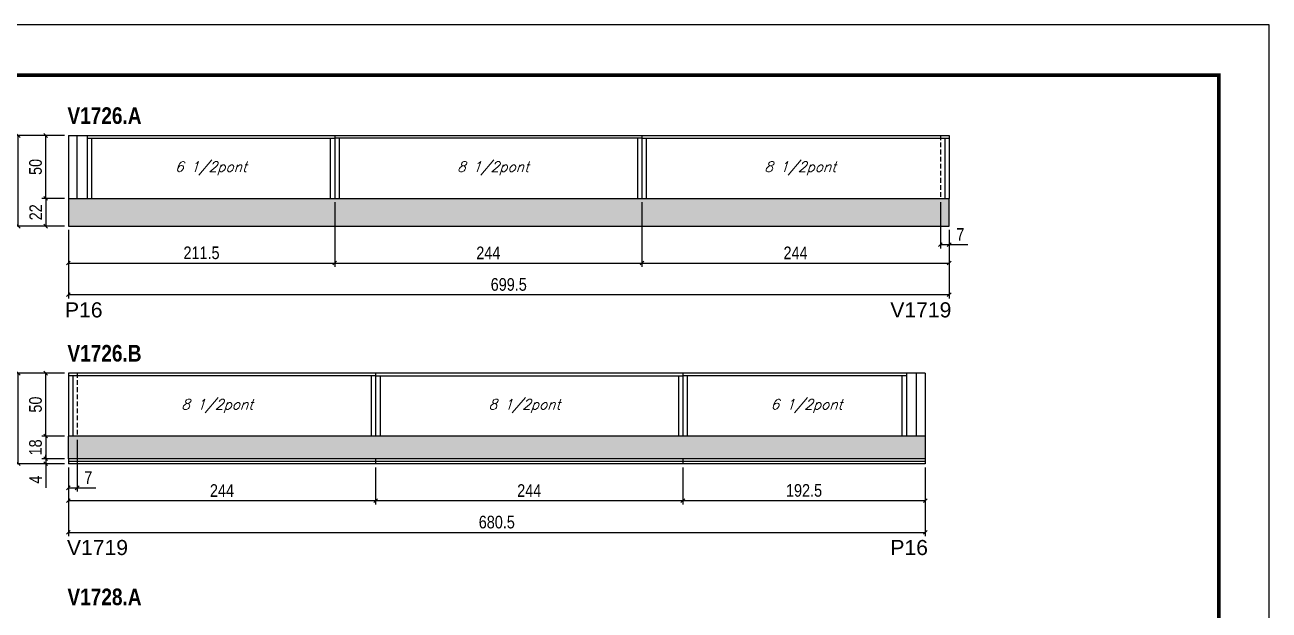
# Model space of a CAD drawing. Extents: x 3309 to 10008, y -2522 to 14608.
# Drawn here: x 5405 to 6393, y 8400 to 8865 of the extents above; entities that cross this region are included whole.
import ezdxf

# ---------------------------------------------------------------- set-up
doc = ezdxf.new("R2010")
doc.units = 0
doc.linetypes.add('DASHED', pattern=[0.75, 0.5, -0.25])
doc.linetypes.add('HIDDEN', pattern=[0.375, 0.25, -0.125])
for name, color, linetype in [('5', 5, 'Continuous'), ('COTA', 241, 'Continuous'), ('NOMENCLATURA', 7, 'Continuous'), ('Painéis', 200, 'Continuous'), ('SARR_2.2x7', 40, 'Continuous'), ('SARR_3.5x7', 81, 'Continuous'), ('SARR_EDITAR', 141, 'Continuous'), ('texto', 7, 'Continuous')]:
    doc.layers.add(name, color=color, linetype=linetype)
doc.layers.add('Folhas', color=255, linetype='Continuous', lineweight=9)
doc.layers.add('SARRAFO DE PRESSAO', color=251, linetype='DASHED', lineweight=9)
doc.layers.add('Laje_Perimetro', color=7, linetype='Continuous', plot=False)
doc.styles.add('COTA TECNICA', font='techl___.ttf', dxfattribs={"height": 10})
doc.styles.add('Romans', font='romans.shx')
doc.styles.get("Standard").update_dxf_attribs({"font": 'arial.ttf'})
doc.styles.add('TECNICA', font='techb___.ttf', dxfattribs={"height": 10})
doc.dimstyles.new('PAINEL', dxfattribs={"dimtxt": 10, "dimasz": 3, "dimexe": 3, "dimexo": 3, "dimgap": 3, "dimtad": 1, "dimdec": 1, "dimzin": 12, "dimdsep": 46, "dimtxsty": 'COTA TECNICA', "dimblk1": 'OBLIQUE', "dimblk2": 'OBLIQUE', "dimsah": 1, "dimcen": 0.9, "dimclrd": 4, "dimclre": 4, "dimclrt": 240, "dimadec": 1, "dimazin": 3, "dimtfac": 1, "dimtdec": 1, "dimtmove": 0, "dimatfit": 3, "dimfxl": 1, "dimtolj": 1, "dimtzin": 12, "dimarcsym": 0})

# ---------------------------------------------------------------- blocks, each defined once
blk = doc.blocks.new('9999999999')
at = {"layer": 'Folhas'}
blk.add_lwpolyline([(98138.98, 34190.21), (99623.98, 34190.21), (99623.98, 35240.21), (98138.98, 35240.21)], close=True, dxfattribs=at)
at = {"layer": 'Folhas', "color": 30, "const_width": 3}
blk.add_lwpolyline([(98213.98, 34230.21), (99583.98, 34230.21), (99583.98, 35200.21), (98213.98, 35200.21)], close=True, dxfattribs=at)
blk = doc.blocks.new('_Oblique')
at = {"color": 0, "linetype": 'ByBlock', "lineweight": -2}
blk.add_line((-0.5, -0.5), (0.5, 0.5), dxfattribs=at)
blk = doc.blocks.new('*D3209')
at = {"layer": 'COTA', "color": 4, "lineweight": -2, "transparency": 16777216}
for p, q in [((5436.28, 8777.1), (5418.33, 8777.1)), ((5421.33, 8727.1), (5421.33, 8777.1)), ((5436.28, 8727.1), (5418.33, 8727.1))]:
    blk.add_line(p, q, dxfattribs=at)
at = {"layer": 'Defpoints', "color": 0, "transparency": 16777216}
for p in [(5421.33, 8777.1), (5439.28, 8777.1), (5439.28, 8727.1)]:
    blk.add_point(p, dxfattribs=at)
at = {"layer": 'COTA', "color": 4, "lineweight": -2, "transparency": 16777216, "xscale": 3, "yscale": 3, "zscale": 3}
for p, rotation in [((5421.33, 8777.1), 90), ((5421.33, 8727.1), 270)]:
    blk.add_blockref('_Oblique', p, dxfattribs=dict(at, rotation=rotation))
at = {"layer": 'COTA', "color": 240, "transparency": 16777216, "insert": (5413.22, 8752.1), "char_height": 10, "attachment_point": 5, "rotation": 90, "style": 'COTA TECNICA'}
blk.add_mtext('\\A1;50', dxfattribs=at)
blk = doc.blocks.new('*D3212')
at = {"layer": 'COTA', "color": 4, "lineweight": -2, "transparency": 16777216}
for p, q in [((5439.28, 8702.1), (5439.28, 8647.57)), ((6138.78, 8702.1), (6138.78, 8647.57)), ((6138.78, 8650.57), (5439.28, 8650.57))]:
    blk.add_line(p, q, dxfattribs=at)
at = {"layer": 'Defpoints', "color": 0, "transparency": 16777216}
for p in [(5439.28, 8705.1), (6138.78, 8705.1), (5439.28, 8650.57)]:
    blk.add_point(p, dxfattribs=at)
at = {"layer": 'COTA', "color": 4, "lineweight": -2, "transparency": 16777216, "xscale": 3, "yscale": 3, "zscale": 3, "rotation": 180}
blk.add_blockref('_Oblique', (5439.28, 8650.57), dxfattribs=at)
at = {"layer": 'COTA', "color": 4, "lineweight": -2, "transparency": 16777216, "xscale": 3, "yscale": 3, "zscale": 3}
blk.add_blockref('_Oblique', (6138.78, 8650.57), dxfattribs=at)
at = {"layer": 'COTA', "color": 240, "transparency": 16777216, "insert": (5789.03, 8658.71), "char_height": 10, "attachment_point": 5, "style": 'COTA TECNICA'}
blk.add_mtext('\\A1;699.5', dxfattribs=at)
blk = doc.blocks.new('*D3213')
at = {"layer": 'COTA', "color": 4, "lineweight": -2, "transparency": 16777216}
for p, q in [((5650.78, 8724.1), (5650.78, 8672.74)), ((5439.28, 8702.1), (5439.28, 8672.74)), ((5439.28, 8675.74), (5650.78, 8675.74))]:
    blk.add_line(p, q, dxfattribs=at)
at = {"layer": 'Defpoints', "color": 0, "transparency": 16777216}
for p in [(5650.78, 8727.1), (5439.28, 8705.1), (5650.78, 8675.74)]:
    blk.add_point(p, dxfattribs=at)
at = {"layer": 'COTA', "color": 4, "lineweight": -2, "transparency": 16777216, "xscale": 3, "yscale": 3, "zscale": 3, "rotation": 180}
blk.add_blockref('_Oblique', (5439.28, 8675.74), dxfattribs=at)
at = {"layer": 'COTA', "color": 4, "lineweight": -2, "transparency": 16777216, "xscale": 3, "yscale": 3, "zscale": 3}
blk.add_blockref('_Oblique', (5650.78, 8675.74), dxfattribs=at)
at = {"layer": 'COTA', "color": 240, "transparency": 16777216, "insert": (5545.03, 8683.85), "char_height": 10, "attachment_point": 5, "style": 'COTA TECNICA'}
blk.add_mtext('\\A1;211.5', dxfattribs=at)
blk = doc.blocks.new('*D3214')
at = {"layer": 'COTA', "color": 4, "lineweight": -2, "transparency": 16777216}
for p, q in [((5650.78, 8724.1), (5650.78, 8672.74)), ((5894.78, 8724.1), (5894.78, 8672.74)), ((5650.78, 8675.74), (5894.78, 8675.74))]:
    blk.add_line(p, q, dxfattribs=at)
at = {"layer": 'Defpoints', "color": 0, "transparency": 16777216}
for p in [(5650.78, 8727.1), (5894.78, 8727.1), (5894.78, 8675.74)]:
    blk.add_point(p, dxfattribs=at)
at = {"layer": 'COTA', "color": 4, "lineweight": -2, "transparency": 16777216, "xscale": 3, "yscale": 3, "zscale": 3, "rotation": 180}
blk.add_blockref('_Oblique', (5650.78, 8675.74), dxfattribs=at)
at = {"layer": 'COTA', "color": 4, "lineweight": -2, "transparency": 16777216, "xscale": 3, "yscale": 3, "zscale": 3}
blk.add_blockref('_Oblique', (5894.78, 8675.74), dxfattribs=at)
at = {"layer": 'COTA', "color": 240, "transparency": 16777216, "insert": (5772.78, 8683.82), "char_height": 10, "attachment_point": 5, "style": 'COTA TECNICA'}
blk.add_mtext('\\A1;244', dxfattribs=at)
blk = doc.blocks.new('*D3215')
at = {"layer": 'COTA', "color": 4, "lineweight": -2, "transparency": 16777216}
for p, q in [((5894.78, 8724.1), (5894.78, 8672.74)), ((6138.78, 8702.1), (6138.78, 8672.74)), ((5894.78, 8675.74), (6138.78, 8675.74))]:
    blk.add_line(p, q, dxfattribs=at)
at = {"layer": 'Defpoints', "color": 0, "transparency": 16777216}
for p in [(5894.78, 8727.1), (6138.78, 8705.1), (6138.78, 8675.74)]:
    blk.add_point(p, dxfattribs=at)
at = {"layer": 'COTA', "color": 4, "lineweight": -2, "transparency": 16777216, "xscale": 3, "yscale": 3, "zscale": 3, "rotation": 180}
blk.add_blockref('_Oblique', (5894.78, 8675.74), dxfattribs=at)
at = {"layer": 'COTA', "color": 4, "lineweight": -2, "transparency": 16777216, "xscale": 3, "yscale": 3, "zscale": 3}
blk.add_blockref('_Oblique', (6138.78, 8675.74), dxfattribs=at)
at = {"layer": 'COTA', "color": 240, "transparency": 16777216, "insert": (6016.78, 8683.82), "char_height": 10, "attachment_point": 5, "style": 'COTA TECNICA'}
blk.add_mtext('\\A1;244', dxfattribs=at)
blk = doc.blocks.new('*D3216')
at = {"layer": 'COTA', "color": 4, "lineweight": -2, "transparency": 16777216}
for p, q in [((6131.78, 8724.1), (6131.78, 8687.4)), ((6138.78, 8702.1), (6138.78, 8687.4)), ((6131.78, 8690.4), (6138.78, 8690.4)), ((6138.78, 8690.4), (6153.51, 8690.4))]:
    blk.add_line(p, q, dxfattribs=at)
at = {"layer": 'Defpoints', "color": 0, "transparency": 16777216}
for p in [(6131.78, 8727.1), (6138.78, 8705.1), (6138.78, 8690.4)]:
    blk.add_point(p, dxfattribs=at)
at = {"layer": 'COTA', "color": 4, "lineweight": -2, "transparency": 16777216, "xscale": 3, "yscale": 3, "zscale": 3, "rotation": 180}
blk.add_blockref('_Oblique', (6131.78, 8690.4), dxfattribs=at)
at = {"layer": 'COTA', "color": 4, "lineweight": -2, "transparency": 16777216, "xscale": 3, "yscale": 3, "zscale": 3}
blk.add_blockref('_Oblique', (6138.78, 8690.4), dxfattribs=at)
at = {"layer": 'COTA', "color": 240, "transparency": 16777216, "insert": (6147.64, 8698.48), "char_height": 10, "attachment_point": 5, "style": 'COTA TECNICA'}
blk.add_mtext('\\A1;7', dxfattribs=at)
blk = doc.blocks.new('*D3223')
at = {"layer": 'COTA', "color": 4, "lineweight": -2, "transparency": 16777216}
for p, q in [((5439.28, 8513.3), (5439.28, 8458.76)), ((6119.78, 8513.3), (6119.78, 8458.76)), ((5439.28, 8461.76), (6119.78, 8461.76))]:
    blk.add_line(p, q, dxfattribs=at)
at = {"layer": 'Defpoints', "color": 0, "transparency": 16777216}
for p in [(5439.28, 8516.3), (6119.78, 8516.3), (6119.78, 8461.76)]:
    blk.add_point(p, dxfattribs=at)
at = {"layer": 'COTA', "color": 4, "lineweight": -2, "transparency": 16777216, "xscale": 3, "yscale": 3, "zscale": 3, "rotation": 180}
blk.add_blockref('_Oblique', (5439.28, 8461.76), dxfattribs=at)
at = {"layer": 'COTA', "color": 4, "lineweight": -2, "transparency": 16777216, "xscale": 3, "yscale": 3, "zscale": 3}
blk.add_blockref('_Oblique', (6119.78, 8461.76), dxfattribs=at)
at = {"layer": 'COTA', "color": 240, "transparency": 16777216, "insert": (5779.53, 8469.89), "char_height": 10, "attachment_point": 5, "style": 'COTA TECNICA'}
blk.add_mtext('\\A1;680.5', dxfattribs=at)
blk = doc.blocks.new('*D3218')
at = {"layer": 'COTA', "color": 4, "lineweight": -2, "transparency": 16777216}
for p, q in [((5927.28, 8513.3), (5927.28, 8483.93)), ((6119.78, 8513.3), (6119.78, 8483.93)), ((6119.78, 8486.93), (5927.28, 8486.93))]:
    blk.add_line(p, q, dxfattribs=at)
at = {"layer": 'Defpoints', "color": 0, "transparency": 16777216}
for p in [(5927.28, 8516.3), (6119.78, 8516.3), (5927.28, 8486.93)]:
    blk.add_point(p, dxfattribs=at)
at = {"layer": 'COTA', "color": 4, "lineweight": -2, "transparency": 16777216, "xscale": 3, "yscale": 3, "zscale": 3, "rotation": 180}
blk.add_blockref('_Oblique', (5927.28, 8486.93), dxfattribs=at)
at = {"layer": 'COTA', "color": 4, "lineweight": -2, "transparency": 16777216, "xscale": 3, "yscale": 3, "zscale": 3}
blk.add_blockref('_Oblique', (6119.78, 8486.93), dxfattribs=at)
at = {"layer": 'COTA', "color": 240, "transparency": 16777216, "insert": (6023.53, 8495.07), "char_height": 10, "attachment_point": 5, "style": 'COTA TECNICA'}
blk.add_mtext('\\A1;192.5', dxfattribs=at)
blk = doc.blocks.new('*D3219')
at = {"layer": 'COTA', "color": 4, "lineweight": -2, "transparency": 16777216}
for p, q in [((5683.28, 8513.3), (5683.28, 8483.93)), ((5927.28, 8513.3), (5927.28, 8483.93)), ((5927.28, 8486.93), (5683.28, 8486.93))]:
    blk.add_line(p, q, dxfattribs=at)
at = {"layer": 'Defpoints', "color": 0, "transparency": 16777216}
for p in [(5683.28, 8516.3), (5927.28, 8516.3), (5683.28, 8486.93)]:
    blk.add_point(p, dxfattribs=at)
at = {"layer": 'COTA', "color": 4, "lineweight": -2, "transparency": 16777216, "xscale": 3, "yscale": 3, "zscale": 3, "rotation": 180}
blk.add_blockref('_Oblique', (5683.28, 8486.93), dxfattribs=at)
at = {"layer": 'COTA', "color": 4, "lineweight": -2, "transparency": 16777216, "xscale": 3, "yscale": 3, "zscale": 3}
blk.add_blockref('_Oblique', (5927.28, 8486.93), dxfattribs=at)
at = {"layer": 'COTA', "color": 240, "transparency": 16777216, "insert": (5805.28, 8495.01), "char_height": 10, "attachment_point": 5, "style": 'COTA TECNICA'}
blk.add_mtext('\\A1;244', dxfattribs=at)
blk = doc.blocks.new('*D3220')
at = {"layer": 'COTA', "color": 4, "lineweight": -2, "transparency": 16777216}
for p, q in [((5439.28, 8513.3), (5439.28, 8483.93)), ((5683.28, 8513.3), (5683.28, 8483.93)), ((5683.28, 8486.93), (5439.28, 8486.93))]:
    blk.add_line(p, q, dxfattribs=at)
at = {"layer": 'Defpoints', "color": 0, "transparency": 16777216}
for p in [(5439.28, 8516.3), (5683.28, 8516.3), (5439.28, 8486.93)]:
    blk.add_point(p, dxfattribs=at)
at = {"layer": 'COTA', "color": 4, "lineweight": -2, "transparency": 16777216, "xscale": 3, "yscale": 3, "zscale": 3, "rotation": 180}
blk.add_blockref('_Oblique', (5439.28, 8486.93), dxfattribs=at)
at = {"layer": 'COTA', "color": 4, "lineweight": -2, "transparency": 16777216, "xscale": 3, "yscale": 3, "zscale": 3}
blk.add_blockref('_Oblique', (5683.28, 8486.93), dxfattribs=at)
at = {"layer": 'COTA', "color": 240, "transparency": 16777216, "insert": (5561.28, 8495.01), "char_height": 10, "attachment_point": 5, "style": 'COTA TECNICA'}
blk.add_mtext('\\A1;244', dxfattribs=at)
blk = doc.blocks.new('*D3221')
at = {"layer": 'COTA', "color": 4, "lineweight": -2, "transparency": 16777216}
for p, q in [((5446.28, 8535.3), (5446.28, 8494.21)), ((5439.28, 8513.3), (5439.28, 8494.21)), ((5439.28, 8497.21), (5446.28, 8497.21)), ((5446.28, 8497.21), (5461.01, 8497.21))]:
    blk.add_line(p, q, dxfattribs=at)
at = {"layer": 'Defpoints', "color": 0, "transparency": 16777216}
for p in [(5446.28, 8538.3), (5439.28, 8516.3), (5439.28, 8497.21)]:
    blk.add_point(p, dxfattribs=at)
at = {"layer": 'COTA', "color": 4, "lineweight": -2, "transparency": 16777216, "xscale": 3, "yscale": 3, "zscale": 3, "rotation": 180}
blk.add_blockref('_Oblique', (5439.28, 8497.21), dxfattribs=at)
at = {"layer": 'COTA', "color": 4, "lineweight": -2, "transparency": 16777216, "xscale": 3, "yscale": 3, "zscale": 3}
blk.add_blockref('_Oblique', (5446.28, 8497.21), dxfattribs=at)
at = {"layer": 'COTA', "color": 240, "transparency": 16777216, "insert": (5455.14, 8505.29), "char_height": 10, "attachment_point": 5, "style": 'COTA TECNICA'}
blk.add_mtext('\\A1;7', dxfattribs=at)
blk = doc.blocks.new('*D3224')
at = {"layer": 'COTA', "color": 4, "lineweight": -2, "transparency": 16777216}
for p, q in [((5436.28, 8727.1), (5418.33, 8727.1)), ((5421.33, 8727.1), (5421.33, 8705.1)), ((5436.28, 8705.1), (5418.33, 8705.1))]:
    blk.add_line(p, q, dxfattribs=at)
at = {"layer": 'Defpoints', "color": 0, "transparency": 16777216}
for p in [(5439.28, 8727.1), (5421.33, 8705.1), (5439.28, 8705.1)]:
    blk.add_point(p, dxfattribs=at)
at = {"layer": 'COTA', "color": 4, "lineweight": -2, "transparency": 16777216, "xscale": 3, "yscale": 3, "zscale": 3}
for p, rotation in [((5421.33, 8727.1), 90), ((5421.33, 8705.1), 270)]:
    blk.add_blockref('_Oblique', p, dxfattribs=dict(at, rotation=rotation))
at = {"layer": 'COTA', "color": 240, "transparency": 16777216, "insert": (5413.33, 8716.1), "char_height": 10, "attachment_point": 5, "rotation": 90, "style": 'COTA TECNICA'}
blk.add_mtext('\\A1;22', dxfattribs=at)
blk = doc.blocks.new('*D3225')
at = {"layer": 'COTA', "color": 4, "lineweight": -2, "transparency": 16777216}
for p, q in [((5436.28, 8777.1), (5396.42, 8777.1)), ((5399.42, 8705.1), (5399.42, 8777.1)), ((5436.28, 8705.1), (5396.42, 8705.1))]:
    blk.add_line(p, q, dxfattribs=at)
at = {"layer": 'Defpoints', "color": 0, "transparency": 16777216}
for p in [(5399.42, 8777.1), (5439.28, 8777.1), (5439.28, 8705.1)]:
    blk.add_point(p, dxfattribs=at)
at = {"layer": 'COTA', "color": 4, "lineweight": -2, "transparency": 16777216, "xscale": 3, "yscale": 3, "zscale": 3}
for p, rotation in [((5399.42, 8777.1), 90), ((5399.42, 8705.1), 270)]:
    blk.add_blockref('_Oblique', p, dxfattribs=dict(at, rotation=rotation))
at = {"layer": 'COTA', "color": 240, "transparency": 16777216, "insert": (5391.34, 8741.1), "char_height": 10, "attachment_point": 5, "rotation": 90, "style": 'COTA TECNICA'}
blk.add_mtext('\\A1;72', dxfattribs=at)
blk = doc.blocks.new('*D3228')
at = {"layer": 'COTA', "color": 4, "lineweight": -2, "transparency": 16777216}
for p, q in [((5436.28, 8588.3), (5418.33, 8588.3)), ((5421.33, 8538.3), (5421.33, 8588.3)), ((5436.28, 8538.3), (5418.33, 8538.3))]:
    blk.add_line(p, q, dxfattribs=at)
at = {"layer": 'Defpoints', "color": 0, "transparency": 16777216}
for p in [(5421.33, 8588.3), (5439.28, 8588.3), (5439.28, 8538.3)]:
    blk.add_point(p, dxfattribs=at)
at = {"layer": 'COTA', "color": 4, "lineweight": -2, "transparency": 16777216, "xscale": 3, "yscale": 3, "zscale": 3}
for p, rotation in [((5421.33, 8588.3), 90), ((5421.33, 8538.3), 270)]:
    blk.add_blockref('_Oblique', p, dxfattribs=dict(at, rotation=rotation))
at = {"layer": 'COTA', "color": 240, "transparency": 16777216, "insert": (5413.22, 8563.3), "char_height": 10, "attachment_point": 5, "rotation": 90, "style": 'COTA TECNICA'}
blk.add_mtext('\\A1;50', dxfattribs=at)
blk = doc.blocks.new('*D3226')
at = {"layer": 'COTA', "color": 4, "lineweight": -2, "transparency": 16777216}
for p, q in [((5436.28, 8538.3), (5418.33, 8538.3)), ((5421.33, 8538.3), (5421.33, 8520.3)), ((5436.28, 8520.3), (5418.33, 8520.3))]:
    blk.add_line(p, q, dxfattribs=at)
at = {"layer": 'Defpoints', "color": 0, "transparency": 16777216}
for p in [(5439.28, 8538.3), (5421.33, 8520.3), (5439.28, 8520.3)]:
    blk.add_point(p, dxfattribs=at)
at = {"layer": 'COTA', "color": 4, "lineweight": -2, "transparency": 16777216, "xscale": 3, "yscale": 3, "zscale": 3}
for p, rotation in [((5421.33, 8538.3), 90), ((5421.33, 8520.3), 270)]:
    blk.add_blockref('_Oblique', p, dxfattribs=dict(at, rotation=rotation))
at = {"layer": 'COTA', "color": 240, "transparency": 16777216, "insert": (5413.23, 8529.3), "char_height": 10, "attachment_point": 5, "rotation": 90, "style": 'COTA TECNICA'}
blk.add_mtext('\\A1;18', dxfattribs=at)
blk = doc.blocks.new('*D3227')
at = {"layer": 'COTA', "color": 4, "lineweight": -2, "transparency": 16777216}
for p, q in [((5436.28, 8588.3), (5396.42, 8588.3)), ((5399.42, 8516.3), (5399.42, 8588.3)), ((5436.28, 8516.3), (5396.42, 8516.3))]:
    blk.add_line(p, q, dxfattribs=at)
at = {"layer": 'Defpoints', "color": 0, "transparency": 16777216}
for p in [(5399.42, 8588.3), (5439.28, 8588.3), (5439.28, 8516.3)]:
    blk.add_point(p, dxfattribs=at)
at = {"layer": 'COTA', "color": 4, "lineweight": -2, "transparency": 16777216, "xscale": 3, "yscale": 3, "zscale": 3}
for p, rotation in [((5399.42, 8588.3), 90), ((5399.42, 8516.3), 270)]:
    blk.add_blockref('_Oblique', p, dxfattribs=dict(at, rotation=rotation))
at = {"layer": 'COTA', "color": 240, "transparency": 16777216, "insert": (5391.34, 8552.3), "char_height": 10, "attachment_point": 5, "rotation": 90, "style": 'COTA TECNICA'}
blk.add_mtext('\\A1;72', dxfattribs=at)
blk = doc.blocks.new('*D3229')
at = {"layer": 'COTA', "color": 4, "lineweight": -2, "transparency": 16777216}
for p, q in [((5436.28, 8520.3), (5418.33, 8520.3)), ((5421.33, 8520.3), (5421.33, 8523.3)), ((5421.33, 8520.3), (5421.33, 8516.3)), ((5436.28, 8516.3), (5418.33, 8516.3)), ((5421.33, 8516.3), (5421.33, 8497.06))]:
    blk.add_line(p, q, dxfattribs=at)
at = {"layer": 'Defpoints', "color": 0, "transparency": 16777216}
for p in [(5439.28, 8520.3), (5421.33, 8516.3), (5439.28, 8516.3)]:
    blk.add_point(p, dxfattribs=at)
at = {"layer": 'COTA', "color": 4, "lineweight": -2, "transparency": 16777216, "xscale": 3, "yscale": 3, "zscale": 3}
for p, rotation in [((5421.33, 8520.3), 270), ((5421.33, 8516.3), 90)]:
    blk.add_blockref('_Oblique', p, dxfattribs=dict(at, rotation=rotation))
at = {"layer": 'COTA', "color": 240, "transparency": 16777216, "insert": (5413.25, 8503.68), "char_height": 10, "attachment_point": 5, "rotation": 90, "style": 'COTA TECNICA'}
blk.add_mtext('\\A1;4', dxfattribs=at)

msp = doc.modelspace()

# ---------------------------------------------------------------- hatches: boundary and pattern name
at = {"layer": 'COTA'}
h = msp.add_hatch(dxfattribs=at)
h.set_pattern_fill('AR-CONC', color=256, scale=0.03)
h.paths.add_polyline_path([(5439.28, 8727.1), (5439.28, 8705.1), (6138.78, 8705.1), (6138.78, 8727.1)])
h = msp.add_hatch(dxfattribs=at)
h.set_pattern_fill('AR-CONC', color=256, scale=0.03)
h.paths.add_polyline_path([(5439.28, 8538.3), (5439.28, 8520.3), (6119.78, 8520.3), (6119.78, 8538.3)])

# ---------------------------------------------------------------- linework, layer by layer
for p, q in [((5439.28, 8727.1), (5439.28, 8705.1)), ((6138.78, 8705.1), (6138.78, 8727.1)), ((5439.28, 8705.1), (6138.78, 8705.1)), ((5439.28, 8520.3), (5439.28, 8538.3)), ((6119.78, 8538.3), (6119.78, 8520.3)), ((6119.78, 8520.3), (6119.78, 8516.3))]:
    msp.add_line(p, q, dxfattribs=at)
at = {"layer": 'Laje_Perimetro'}
msp.add_lwpolyline([(6392.87, 8864.98), (4907.87, 8864.98), (4907.87, 7814.98), (6392.87, 7814.98)], close=True, dxfattribs=at)
at = {"layer": 'Painéis', "linetype": 'ByBlock'}
for p, q in [((5439.28, 8777.1), (6138.78, 8777.1)), ((5439.28, 8777.1), (5439.28, 8727.1)), ((5650.78, 8777.1), (5650.78, 8727.1)), ((5894.78, 8777.1), (5894.78, 8727.1)), ((6138.78, 8777.1), (6138.78, 8727.1)), ((5439.28, 8727.1), (6138.78, 8727.1)), ((6119.78, 8588.3), (5439.28, 8588.3)), ((5439.28, 8588.3), (5439.28, 8538.3)), ((5683.28, 8588.3), (5683.28, 8538.3)), ((5927.28, 8588.3), (5927.28, 8538.3)), ((6119.78, 8588.3), (6119.78, 8538.3)), ((6119.78, 8538.3), (5439.28, 8538.3)), ((6119.78, 8520.3), (5439.28, 8520.3)), ((5439.28, 8520.3), (5439.28, 8516.3)), ((5683.28, 8520.3), (5683.28, 8516.3)), ((5927.28, 8520.3), (5927.28, 8516.3)), ((6119.78, 8516.3), (5439.28, 8516.3))]:
    msp.add_line(p, q, dxfattribs=at)
at = {"layer": 'SARR_2.2x7', "linetype": 'Continuous'}
for p, q in [((5446.28, 8727.1), (5446.28, 8777.1)), ((5454.28, 8774.9), (5650.78, 8774.9)), ((5894.78, 8774.9), (5650.78, 8774.9)), ((5894.78, 8774.9), (6138.78, 8774.9)), ((6112.78, 8538.3), (6112.78, 8588.3)), ((5683.28, 8586.1), (5439.28, 8586.1)), ((5683.28, 8586.1), (5927.28, 8586.1)), ((6104.78, 8586.1), (5927.28, 8586.1))]:
    msp.add_line(p, q, dxfattribs=at)
at = {"layer": 'SARR_2.2x7', "linetype": 'HIDDEN', "ltscale": 15}
for p, q in [((6131.78, 8777.1), (6131.78, 8727.1)), ((5446.28, 8588.3), (5446.28, 8538.3))]:
    msp.add_line(p, q, dxfattribs=at)
at = {"layer": 'SARR_3.5x7'}
for p, q in [((5454.28, 8777.1), (5454.28, 8727.1)), ((5457.78, 8774.9), (5457.78, 8727.1)), ((5647.28, 8774.9), (5647.28, 8727.1)), ((5654.28, 8774.9), (5654.28, 8727.1)), ((5891.28, 8774.9), (5891.28, 8727.1)), ((5898.28, 8774.9), (5898.28, 8727.1)), ((6135.28, 8774.9), (6135.28, 8727.1)), ((6104.78, 8588.3), (6104.78, 8538.3)), ((5442.78, 8586.1), (5442.78, 8538.3)), ((5679.78, 8586.1), (5679.78, 8538.3)), ((5686.78, 8586.1), (5686.78, 8538.3)), ((5923.78, 8586.1), (5923.78, 8538.3)), ((5930.78, 8586.1), (5930.78, 8538.3)), ((6101.28, 8586.1), (6101.28, 8538.3))]:
    msp.add_line(p, q, dxfattribs=at)
at = {"layer": 'SARR_EDITAR'}
for p, q in [((5439.28, 8518.3), (5683.28, 8518.3)), ((5683.28, 8518.3), (5927.28, 8518.3)), ((5927.28, 8518.3), (6119.78, 8518.3))]:
    msp.add_line(p, q, dxfattribs=at)

# ---------------------------------------------------------------- block references
at = {"layer": 'SARRAFO DE PRESSAO', "color": 6, "linetype": 'ByBlock'}
msp.add_blockref('9999999999', (-93231.11, -26375.22), dxfattribs=at)

# ---------------------------------------------------------------- texts
at = {"layer": '5', "linetype": 'Continuous'}
for s, rotation, p in [('P16', 0.00004, (5436.6, 8632.56)), ('V1719', 0.00004, (6092.05, 8632.56)), ('V1719', 359.99996, (5438.19, 8443.75)), ('P16', 359.99996, (6092.1, 8443.75))]:
    msp.add_text(s, height=12, rotation=rotation, dxfattribs=at).set_placement(p)
at = {"layer": 'NOMENCLATURA', "style": 'TECNICA'}
for s, p in [('V1726.A', (5438.56, 8786.29)), ('V1726.B', (5438.56, 8597.48)), ('V1728.A', (5438.56, 8403.94))]:
    msp.add_text(s, height=13.2, dxfattribs=at).set_placement(p)
at = {"layer": 'texto', "color": 2, "char_height": 8, "attachment_point": 5, "style": 'Romans'}
for s, insert in [('{\\Q19;\\C256;6 1/2pont}', (5552.53, 8751)), ('{\\Q19;\\C256;8 1/2pont}', (5776.53, 8751)), ('{\\Q19;\\C256;8 1/2pont}', (6020.53, 8751)), ('{\\Q19;\\C256;8 1/2pont}', (5557.53, 8562.2)), ('{\\Q19;\\C256;8 1/2pont}', (5801.53, 8562.2)), ('{\\Q19;\\C256;6 1/2pont}', (6025.53, 8562.2))]:
    msp.add_mtext(s, dxfattribs=dict(at, insert=insert))

# ---------------------------------------------------------------- dimensions: what is measured, and where the dimension line sits
at = {"layer": 'COTA'}
for base, p1, p2, angle, picture, middle in [((5399.42, 8777.1), (5439.28, 8705.1), (5439.28, 8777.1), 90, '*D3225', (5391.34, 8741.1)), ((5421.33, 8777.1), (5439.28, 8727.1), (5439.28, 8777.1), 90, '*D3209', (5413.22, 8752.1)), ((5421.33, 8705.1), (5439.28, 8727.1), (5439.28, 8705.1), 90, '*D3224', (5413.33, 8716.1)), ((5399.42, 8588.3), (5439.28, 8516.3), (5439.28, 8588.3), 90, '*D3227', (5391.34, 8552.3)), ((5421.33, 8588.3), (5439.28, 8538.3), (5439.28, 8588.3), 90, '*D3228', (5413.22, 8563.3)), ((5421.33, 8520.3), (5439.28, 8538.3), (5439.28, 8520.3), 90, '*D3226', (5413.23, 8529.3)), ((5421.33, 8516.3), (5439.28, 8520.3), (5439.28, 8516.3), 90, '*D3229', (5413.25, 8503.68)), ((6119.78, 8461.76), (5439.28, 8516.3), (6119.78, 8516.3), 180, '*D3223', (5779.53, 8469.89)), ((5927.28, 8486.93), (6119.78, 8516.3), (5927.28, 8516.3), 180, '*D3218', (6023.53, 8495.07))]:
    dim = msp.add_linear_dim(base=base, p1=p1, p2=p2, angle=angle, dimstyle='PAINEL', dxfattribs=at)
    dim.commit()
    dim.dimension.update_dxf_attribs({"geometry": picture, "text_midpoint": middle})
for base, p1, p2, picture, middle in [((5650.78, 8675.74), (5439.28, 8705.1), (5650.78, 8727.1), '*D3213', (5545.03, 8683.85)), ((6138.78, 8690.4), (6131.78, 8727.1), (6138.78, 8705.1), '*D3216', (6147.64, 8698.48)), ((5439.28, 8650.57), (6138.78, 8705.1), (5439.28, 8705.1), '*D3212', (5789.03, 8658.71))]:
    dim = msp.add_linear_dim(base=base, p1=p1, p2=p2, dimstyle='PAINEL', dxfattribs=at)
    dim.commit()
    dim.dimension.update_dxf_attribs({"geometry": picture, "text_midpoint": middle})
for base, p1, p2, picture, middle in [((5894.78, 8675.74), (5650.78, 8727.1), (5894.78, 8727.1), '*D3214', (5772.78, 8683.82)), ((6138.78, 8675.74), (5894.78, 8727.1), (6138.78, 8705.1), '*D3215', (6016.78, 8683.82))]:
    dim = msp.add_linear_dim(base=base, p1=p1, p2=p2, dimstyle='PAINEL', override={"dimtmove": 1}, dxfattribs=at)
    dim.commit()
    dim.dimension.update_dxf_attribs({"geometry": picture, "text_midpoint": middle})
dim = msp.add_linear_dim(base=(5439.28, 8497.21), p1=(5446.28, 8538.3), p2=(5439.28, 8516.3), angle=180, dimstyle='PAINEL', dxfattribs=at)
dim.commit()
dim.dimension.update_dxf_attribs({"geometry": '*D3221', "text_midpoint": (5455.14, 8497.21), "dimtype": 160})
for base, p1, p2, picture, middle in [((5439.28, 8486.93), (5683.28, 8516.3), (5439.28, 8516.3), '*D3220', (5561.28, 8495.01)), ((5683.28, 8486.93), (5927.28, 8516.3), (5683.28, 8516.3), '*D3219', (5805.28, 8495.01))]:
    dim = msp.add_linear_dim(base=base, p1=p1, p2=p2, angle=180, dimstyle='PAINEL', override={"dimtmove": 1}, dxfattribs=at)
    dim.commit()
    dim.dimension.update_dxf_attribs({"geometry": picture, "text_midpoint": middle})

doc.saveas('drawing.dxf')
